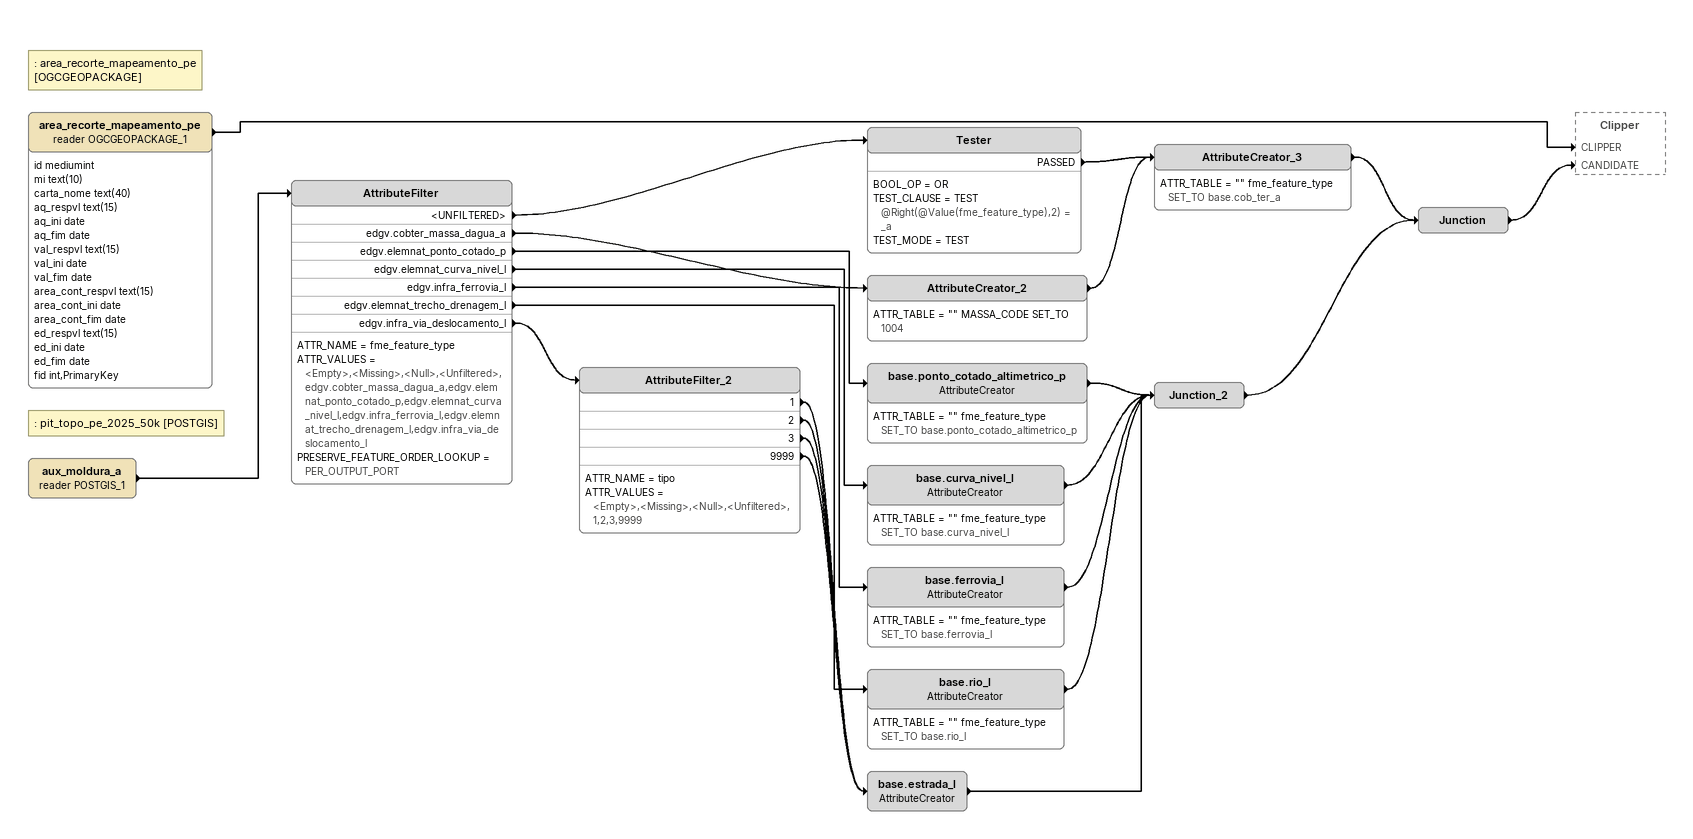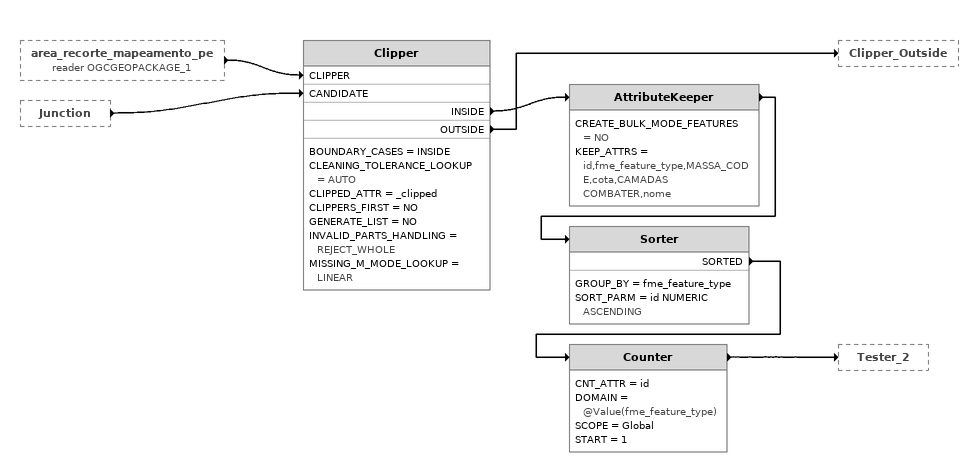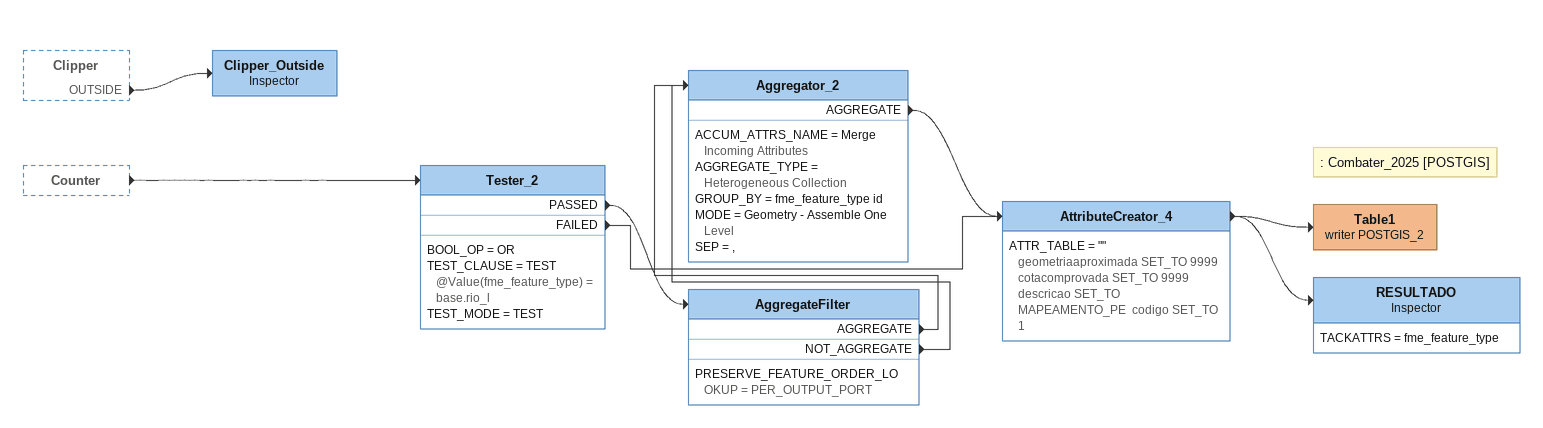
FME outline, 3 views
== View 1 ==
Note: : area_recorte_mapeamento_pe [OGCGEOPACKAGE]
area_recorte_mapeamento_pe (reader OGCGEOPACKAGE_1)
    attributes: id mediumint, mi text(10), carta_nome text(40), aq_respvl text(15), aq_ini date, aq_fim date, val_respvl text(15), val_ini date, val_fim date, area_cont_respvl text(15), area_cont_ini date, area_cont_fim date, ed_respvl text(15), ed_ini date, ed_fim date, fid int,PrimaryKey
    -> Clipper [CLIPPER]
Note: : pit_topo_pe_2025_50k [POSTGIS]
aux_moldura_a (reader POSTGIS_1)
    -> AttributeFilter
AttributeFilter
    ATTR_NAME = fme_feature_type
    ATTR_VALUES = <Empty>,<Missing>,<Null>,<Unfiltered>,edgv.cobter_massa_dagua_a,edgv.elemnat_ponto_cotado_p,edgv.elemnat_curva_nivel_l,edgv.infra_ferrovia_l,edgv.elemnat_trecho_drenagem_l,edgv.infra_via_deslocamento_l
    PRESERVE_FEATURE_ORDER_LOOKUP = PER_OUTPUT_PORT
    <UNFILTERED> -> Tester
    edgv.cobter_massa_dagua_a -> AttributeCreator_2
    edgv.elemnat_ponto_cotado_p -> base.ponto_cotado_altimetrico_p
    edgv.elemnat_curva_nivel_l -> base.curva_nivel_l
    edgv.infra_ferrovia_l -> base.ferrovia_l
    edgv.elemnat_trecho_drenagem_l -> base.rio_l
    edgv.infra_via_deslocamento_l -> AttributeFilter_2
Tester
    BOOL_OP = OR
    TEST_CLAUSE = TEST @Right(@Value(fme_feature_type),2) = _a
    TEST_MODE = TEST
    PASSED -> AttributeCreator_3
AttributeCreator_2
    ATTR_TABLE = "" MASSA_CODE SET_TO 1004
    -> AttributeCreator_3
AttributeCreator_3
    ATTR_TABLE = "" fme_feature_type SET_TO base.cob_ter_a
    -> Junction
base.ponto_cotado_altimetrico_p: AttributeCreator
    ATTR_TABLE = "" fme_feature_type SET_TO base.ponto_cotado_altimetrico_p
    -> Junction_2
base.curva_nivel_l: AttributeCreator
    ATTR_TABLE = "" fme_feature_type SET_TO base.curva_nivel_l
    -> Junction_2
base.ferrovia_l: AttributeCreator
    ATTR_TABLE = "" fme_feature_type SET_TO base.ferrovia_l
    -> Junction_2
AttributeFilter_2
    ATTR_NAME = tipo
    ATTR_VALUES = <Empty>,<Missing>,<Null>,<Unfiltered>,1,2,3,9999
    1 -> base.estrada_l
    2 -> base.estrada_l
    3 -> base.estrada_l
    9999 -> base.estrada_l
base.estrada_l: AttributeCreator
    -> Junction_2
base.rio_l: AttributeCreator
    ATTR_TABLE = "" fme_feature_type SET_TO base.rio_l
    -> Junction_2
Junction_2
    -> Junction
Junction
    -> Clipper [CANDIDATE]

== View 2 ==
area_recorte_mapeamento_pe (reader OGCGEOPACKAGE_1) [outside]
    -> Clipper [CLIPPER]
Junction [outside]
    -> Clipper [CANDIDATE]
Clipper
    BOUNDARY_CASES = INSIDE
    CLEANING_TOLERANCE_LOOKUP = AUTO
    CLIPPED_ATTR = _clipped
    CLIPPERS_FIRST = NO
    GENERATE_LIST = NO
    INVALID_PARTS_HANDLING = REJECT_WHOLE
    MISSING_M_MODE_LOOKUP = LINEAR
    INSIDE -> AttributeKeeper
    OUTSIDE -> Clipper_Outside
AttributeKeeper
    CREATE_BULK_MODE_FEATURES = NO
    KEEP_ATTRS = id,fme_feature_type,MASSA_CODE,cota,CAMADAS COMBATER,nome
    -> Sorter
Sorter
    GROUP_BY = fme_feature_type
    SORT_PARM = id NUMERIC ASCENDING
    SORTED -> Counter
Counter
    CNT_ATTR = id
    DOMAIN = @Value(fme_feature_type)
    SCOPE = Global
    START = 1
    -> Tester_2

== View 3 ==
Clipper [outside]
    OUTSIDE -> Clipper_Outside
Counter [outside]
    -> Tester_2
Tester_2
    BOOL_OP = OR
    TEST_CLAUSE = TEST @Value(fme_feature_type) = base.rio_l
    TEST_MODE = TEST
    PASSED -> AggregateFilter
    FAILED -> AttributeCreator_4
AggregateFilter
    PRESERVE_FEATURE_ORDER_LOOKUP = PER_OUTPUT_PORT
    AGGREGATE -> Aggregator_2
    NOT_AGGREGATE -> Aggregator_2
Aggregator_2
    ACCUM_ATTRS_NAME = Merge Incoming Attributes
    AGGREGATE_TYPE = Heterogeneous Collection
    GROUP_BY = fme_feature_type id
    MODE = Geometry - Assemble One Level
    SEP = ,
    AGGREGATE -> AttributeCreator_4
AttributeCreator_4
    ATTR_TABLE = "" geometriaaproximada SET_TO 9999  cotacomprovada SET_TO 9999  descricao SET_TO MAPEAMENTO_PE  codigo SET_TO 1
    -> Table1 (writer POSTGIS_2)
    -> RESULTADO
Note: : Combater_2025 [POSTGIS]
Table1 (writer POSTGIS_2)
RESULTADO: Inspector
    TACKATTRS = fme_feature_type
Clipper_Outside: Inspector
